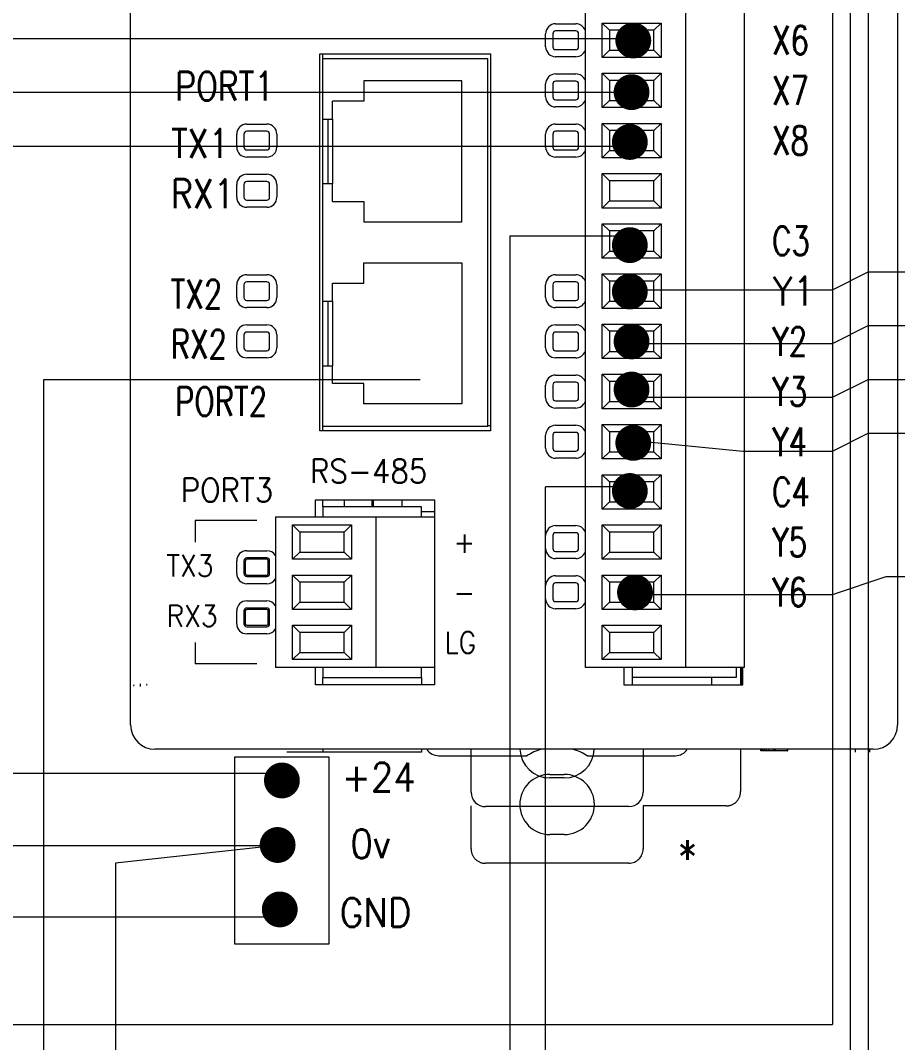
# Model space of a CAD drawing. Header units: inches. Extents: x 0 to 9.7, y 0 to 7.5.
# Drawn here: x 6.117 to 7.341, y 3.75 to 5.176 of the extents above; entities that cross this region are included whole.
import ezdxf
from ezdxf.enums import TextEntityAlignment as Align

# ---------------------------------------------------------------- set-up
doc = ezdxf.new("R2010")
doc.units = ezdxf.units.IN
doc.linetypes.add('PHANTOM', pattern=[12.7, 6.35, -1.27, 1.27, -1.27, 1.27, -1.27])
doc.layers.get('0').update_dxf_attribs({"lineweight": 0})
doc.layers.add('DIMENSIONS', color=140, linetype='Continuous')
doc.styles.add('MX_NOTE_STANDARD', font='txt.shx', dxfattribs={"bigfont": 'extfont.shx'})
doc.styles.get("Standard").update_dxf_attribs({"font": 'STANDARD'})

msp = doc.modelspace()

# ---------------------------------------------------------------- linework, layer by layer
at = {"lineweight": 18}
for p, q in [((6.271, 4.193), (6.271, 5.825)), ((7.341, 5.825), (7.341, 4.193)), ((6.905, 5.673), (6.905, 4.273)), ((7.045, 5.673), (7.045, 4.273)), ((7.127, 5.673), (7.127, 4.273)), ((7.25, 5.55), (7.25, 3.775)), ((7.275, 5.475), (7.275, 3.5)), ((7.3, 5.4), (7.3, 3.275)), ((6.864, 5.171), (6.892, 5.171)), ((6.929, 5.124), (6.929, 5.172)), ((6.929, 5.172), (6.939, 5.162)), ((6.929, 5.172), (7.011, 5.172)), ((6.939, 5.162), (6.939, 5.134)), ((7.001, 5.162), (6.939, 5.162)), ((7.011, 5.172), (7.001, 5.162)), ((7.001, 5.134), (7.001, 5.162)), ((7.011, 5.172), (7.011, 5.124)), ((6.95, 5.15), (6.025, 5.15)), ((6.85, 5.139), (6.85, 5.157)), ((6.86, 5.157), (6.86, 5.139)), ((6.892, 5.161), (6.864, 5.161)), ((6.896, 5.139), (6.896, 5.157)), ((6.864, 5.135), (6.892, 5.135)), ((6.939, 5.134), (6.929, 5.124)), ((6.939, 5.134), (7.001, 5.134)), ((7.001, 5.134), (7.011, 5.124)), ((6.535, 4.603), (6.535, 5.129)), ((6.535, 5.129), (6.773, 5.129)), ((6.539, 5.1226), (6.539, 5.129)), ((6.539, 5.1226), (6.769, 5.1226)), ((6.539, 5.038), (6.539, 5.1226)), ((6.769, 5.1226), (6.769, 4.6094)), ((6.773, 5.129), (6.773, 4.603)), ((6.892, 5.125), (6.864, 5.125)), ((7.011, 5.124), (6.929, 5.124)), ((6.733, 5.0913), (6.5966, 5.0913)), ((6.5966, 5.0913), (6.5966, 5.063)), ((6.733, 4.8947), (6.733, 5.0913)), ((6.864, 5.101), (6.892, 5.101)), ((6.892, 5.091), (6.864, 5.091)), ((6.929, 5.054), (6.929, 5.102)), ((6.929, 5.102), (6.939, 5.092)), ((6.929, 5.102), (7.011, 5.102)), ((6.939, 5.092), (6.939, 5.064)), ((7.001, 5.092), (6.939, 5.092)), ((7.011, 5.102), (7.001, 5.092)), ((7.001, 5.064), (7.001, 5.092)), ((7.011, 5.102), (7.011, 5.054)), ((6.85, 5.069), (6.85, 5.087)), ((6.86, 5.087), (6.86, 5.069)), ((6.896, 5.069), (6.896, 5.087)), ((6.95, 5.075), (6.025, 5.075)), ((6.5966, 5.063), (6.5526, 5.063)), ((6.5526, 5.038), (6.5526, 5.063)), ((6.864, 5.065), (6.892, 5.065)), ((6.939, 5.064), (6.929, 5.054)), ((6.939, 5.064), (7.001, 5.064)), ((7.001, 5.064), (7.011, 5.054)), ((6.892, 5.055), (6.864, 5.055)), ((7.011, 5.054), (6.929, 5.054)), ((6.539, 4.948), (6.539, 5.038)), ((6.539, 5.038), (6.5526, 5.038)), ((6.5466, 4.948), (6.5466, 5.038)), ((6.5526, 5.038), (6.5526, 4.948)), ((6.433, 5.031), (6.461, 5.031)), ((6.461, 5.021), (6.433, 5.021)), ((6.864, 5.031), (6.892, 5.031)), ((6.892, 5.021), (6.864, 5.021)), ((6.929, 5.032), (7.011, 5.032)), ((6.939, 5.022), (6.929, 5.032)), ((6.929, 4.984), (6.929, 5.032)), ((7.001, 5.022), (6.939, 5.022)), ((6.939, 5.022), (6.939, 4.994)), ((7.011, 5.032), (7.001, 5.022)), ((7.001, 4.994), (7.001, 5.022)), ((7.011, 5.032), (7.011, 4.984)), ((6.419, 4.999), (6.419, 5.017)), ((6.429, 5.017), (6.429, 4.999)), ((6.465, 4.999), (6.465, 5.017)), ((6.475, 5.017), (6.475, 4.999)), ((6.85, 4.999), (6.85, 5.017)), ((6.86, 5.017), (6.86, 4.999)), ((6.896, 4.999), (6.896, 5.017)), ((6.95, 5), (6.025, 5)), ((6.433, 4.995), (6.461, 4.995)), ((6.864, 4.995), (6.892, 4.995)), ((6.939, 4.994), (6.929, 4.984)), ((6.939, 4.994), (7.001, 4.994)), ((7.011, 4.984), (7.001, 4.994)), ((6.461, 4.985), (6.433, 4.985)), ((6.892, 4.985), (6.864, 4.985)), ((7.011, 4.984), (6.929, 4.984)), ((6.929, 4.914), (6.929, 4.962)), ((6.929, 4.962), (6.939, 4.952)), ((6.929, 4.962), (7.011, 4.962)), ((7.011, 4.962), (7.001, 4.952)), ((7.011, 4.962), (7.011, 4.914)), ((6.433, 4.961), (6.461, 4.961)), ((6.461, 4.951), (6.433, 4.951)), ((6.539, 4.948), (6.5526, 4.948)), ((6.539, 4.784), (6.539, 4.948)), ((6.5526, 4.923), (6.5526, 4.948)), ((6.939, 4.952), (6.939, 4.924)), ((7.001, 4.952), (6.939, 4.952)), ((7.001, 4.924), (7.001, 4.952)), ((6.419, 4.929), (6.419, 4.947)), ((6.429, 4.947), (6.429, 4.929)), ((6.465, 4.929), (6.465, 4.947)), ((6.475, 4.947), (6.475, 4.929)), ((6.433, 4.925), (6.461, 4.925)), ((6.5526, 4.923), (6.5966, 4.923)), ((6.5966, 4.923), (6.5966, 4.8947)), ((6.939, 4.924), (6.929, 4.914)), ((6.939, 4.924), (7.001, 4.924)), ((7.001, 4.924), (7.011, 4.914)), ((6.461, 4.915), (6.433, 4.915)), ((7.011, 4.914), (6.929, 4.914)), ((6.5966, 4.8947), (6.733, 4.8947)), ((6.929, 4.844), (6.929, 4.892)), ((6.929, 4.892), (6.939, 4.882)), ((6.929, 4.892), (7.011, 4.892)), ((7.001, 4.882), (7.011, 4.892)), ((7.011, 4.892), (7.011, 4.844)), ((6.939, 4.882), (6.939, 4.854)), ((7.001, 4.882), (6.939, 4.882)), ((7.001, 4.854), (7.001, 4.882)), ((6.8, 4.875), (6.8, 2.175)), ((6.8, 4.875), (6.95, 4.875)), ((6.929, 4.844), (6.939, 4.854)), ((6.939, 4.854), (7.001, 4.854)), ((7.001, 4.854), (7.011, 4.844)), ((6.5966, 4.8373), (6.733, 4.8373)), ((6.5966, 4.809), (6.5966, 4.8373)), ((6.733, 4.8373), (6.733, 4.6407)), ((7.011, 4.844), (6.929, 4.844)), ((6.433, 4.821), (6.461, 4.821)), ((6.864, 4.821), (6.892, 4.821)), ((6.929, 4.774), (6.929, 4.822)), ((6.929, 4.822), (6.939, 4.812)), ((6.929, 4.822), (7.011, 4.822)), ((7.011, 4.822), (7.001, 4.812)), ((7.011, 4.822), (7.011, 4.774)), ((7.25, 4.8), (7.3, 4.825)), ((7.3, 4.825), (8, 4.825)), ((6.419, 4.789), (6.419, 4.807)), ((6.429, 4.807), (6.429, 4.789)), ((6.461, 4.811), (6.433, 4.811)), ((6.465, 4.789), (6.465, 4.807)), ((6.475, 4.807), (6.475, 4.789)), ((6.5526, 4.809), (6.5966, 4.809)), ((6.5526, 4.784), (6.5526, 4.809)), ((6.85, 4.789), (6.85, 4.807)), ((6.86, 4.807), (6.86, 4.789)), ((6.892, 4.811), (6.864, 4.811)), ((6.896, 4.789), (6.896, 4.807)), ((6.939, 4.812), (6.939, 4.784)), ((7.001, 4.812), (6.939, 4.812)), ((7.001, 4.784), (7.001, 4.812)), ((6.975, 4.8), (7.25, 4.8)), ((6.433, 4.785), (6.461, 4.785)), ((6.539, 4.694), (6.539, 4.784)), ((6.539, 4.784), (6.5526, 4.784)), ((6.5466, 4.694), (6.5466, 4.784)), ((6.5526, 4.784), (6.5526, 4.694)), ((6.864, 4.785), (6.892, 4.785)), ((6.939, 4.784), (6.929, 4.774)), ((6.939, 4.784), (7.001, 4.784)), ((7.001, 4.784), (7.011, 4.774)), ((6.461, 4.775), (6.433, 4.775)), ((6.892, 4.775), (6.864, 4.775)), ((7.011, 4.774), (6.929, 4.774)), ((6.433, 4.751), (6.461, 4.751)), ((6.864, 4.751), (6.892, 4.751)), ((6.929, 4.704), (6.929, 4.752)), ((6.929, 4.752), (6.939, 4.742)), ((6.929, 4.752), (7.011, 4.752)), ((7.011, 4.752), (7.001, 4.742)), ((7.011, 4.752), (7.011, 4.704)), ((7.25, 4.725), (7.3, 4.75)), ((7.3, 4.75), (8, 4.75)), ((6.419, 4.719), (6.419, 4.737)), ((6.429, 4.737), (6.429, 4.719)), ((6.461, 4.741), (6.433, 4.741)), ((6.465, 4.719), (6.465, 4.737)), ((6.475, 4.737), (6.475, 4.719)), ((6.85, 4.719), (6.85, 4.737)), ((6.86, 4.737), (6.86, 4.719)), ((6.892, 4.741), (6.864, 4.741)), ((6.896, 4.719), (6.896, 4.737)), ((6.939, 4.742), (6.939, 4.714)), ((7.001, 4.742), (6.939, 4.742)), ((7.001, 4.714), (7.001, 4.742)), ((6.975, 4.725), (7.25, 4.725)), ((6.433, 4.715), (6.461, 4.715)), ((6.461, 4.705), (6.433, 4.705)), ((6.864, 4.715), (6.892, 4.715)), ((6.892, 4.705), (6.864, 4.705)), ((6.939, 4.714), (6.929, 4.704)), ((6.939, 4.714), (7.001, 4.714)), ((7.001, 4.714), (7.011, 4.704)), ((6.539, 4.694), (6.5526, 4.694)), ((6.539, 4.6094), (6.539, 4.694)), ((6.5526, 4.669), (6.5526, 4.694)), ((7.011, 4.704), (6.929, 4.704)), ((6.864, 4.681), (6.892, 4.681)), ((6.929, 4.634), (6.929, 4.682)), ((6.929, 4.682), (6.939, 4.672)), ((6.929, 4.682), (7.011, 4.682)), ((7.011, 4.682), (7.001, 4.672)), ((7.011, 4.682), (7.011, 4.634)), ((6.15, 2.725), (6.15, 4.675)), ((6.15, 4.675), (6.675, 4.675)), ((6.5966, 4.669), (6.5526, 4.669)), ((6.5966, 4.6407), (6.5966, 4.669)), ((6.85, 4.649), (6.85, 4.667)), ((6.86, 4.667), (6.86, 4.649)), ((6.892, 4.671), (6.864, 4.671)), ((6.896, 4.649), (6.896, 4.667)), ((6.939, 4.672), (6.939, 4.644)), ((7.001, 4.672), (6.939, 4.672)), ((7.001, 4.644), (7.001, 4.672)), ((7.25, 4.65), (7.3, 4.675)), ((7.3, 4.675), (8, 4.675)), ((6.975, 4.65), (7.25, 4.65)), ((6.733, 4.6407), (6.5966, 4.6407)), ((6.864, 4.645), (6.892, 4.645)), ((6.892, 4.635), (6.864, 4.635)), ((6.939, 4.644), (6.929, 4.634)), ((7.011, 4.634), (6.929, 4.634)), ((6.939, 4.644), (7.001, 4.644)), ((7.001, 4.644), (7.011, 4.634)), ((6.539, 4.603), (6.539, 4.6094)), ((6.769, 4.6094), (6.539, 4.6094)), ((6.773, 4.61), (6.769, 4.61)), ((6.864, 4.611), (6.892, 4.611)), ((6.929, 4.564), (6.929, 4.612)), ((6.929, 4.612), (6.939, 4.602)), ((6.929, 4.612), (7.011, 4.612)), ((7.011, 4.612), (7.001, 4.602)), ((7.011, 4.612), (7.011, 4.564)), ((6.773, 4.603), (6.535, 4.603)), ((6.85, 4.579), (6.85, 4.597)), ((6.86, 4.597), (6.86, 4.579)), ((6.892, 4.601), (6.864, 4.601)), ((6.896, 4.579), (6.896, 4.597)), ((6.939, 4.602), (6.939, 4.574)), ((7.001, 4.602), (6.939, 4.602)), ((7.001, 4.574), (7.001, 4.602)), ((7.25, 4.575), (7.3, 4.6)), ((7.3, 4.6), (8, 4.6)), ((6.9738, 4.5895), (7.125, 4.575)), ((6.864, 4.575), (6.892, 4.575)), ((6.892, 4.565), (6.864, 4.565)), ((6.939, 4.574), (6.929, 4.564)), ((7.011, 4.564), (6.929, 4.564)), ((6.939, 4.574), (7.001, 4.574)), ((7.001, 4.574), (7.011, 4.564)), ((7.125, 4.575), (7.25, 4.575)), ((6.939, 4.532), (6.929, 4.542)), ((6.929, 4.542), (7.011, 4.542)), ((6.929, 4.494), (6.929, 4.542)), ((7.001, 4.532), (7.011, 4.542)), ((7.011, 4.542), (7.011, 4.494)), ((6.95, 4.525), (6.85, 4.525)), ((6.85, 2.1), (6.85, 4.525)), ((7.001, 4.532), (6.939, 4.532)), ((6.939, 4.532), (6.939, 4.504)), ((7.001, 4.504), (7.001, 4.532)), ((6.529, 4.483), (6.529, 4.507)), ((6.529, 4.507), (6.695, 4.507)), ((6.539, 4.497), (6.539, 4.507)), ((6.569, 4.507), (6.569, 4.497)), ((6.608, 4.497), (6.608, 4.507)), ((6.61, 4.497), (6.61, 4.507)), ((6.65, 4.497), (6.65, 4.507)), ((6.695, 4.507), (6.695, 4.483)), ((6.539, 4.497), (6.539, 4.483)), ((6.677, 4.497), (6.539, 4.497)), ((6.677, 4.483), (6.677, 4.497)), ((6.929, 4.494), (6.939, 4.504)), ((7.011, 4.494), (6.929, 4.494)), ((6.939, 4.504), (7.001, 4.504)), ((7.011, 4.494), (7.001, 4.504)), ((6.447, 4.478), (6.361, 4.478)), ((6.361, 4.478), (6.361, 4.448)), ((6.473, 4.483), (6.613, 4.483)), ((6.473, 4.483), (6.473, 4.273)), ((6.613, 4.483), (6.695, 4.483)), ((6.613, 4.483), (6.613, 4.273)), ((6.695, 4.49), (6.677, 4.49)), ((6.695, 4.483), (6.695, 4.273)), ((6.507, 4.462), (6.497, 4.472)), ((6.497, 4.424), (6.497, 4.472)), ((6.497, 4.472), (6.579, 4.472)), ((6.569, 4.462), (6.579, 4.472)), ((6.579, 4.472), (6.579, 4.424)), ((6.864, 4.471), (6.892, 4.471)), ((6.929, 4.472), (7.011, 4.472)), ((6.929, 4.472), (6.939, 4.462)), ((6.929, 4.424), (6.929, 4.472)), ((7.011, 4.472), (7.001, 4.462)), ((7.011, 4.472), (7.011, 4.424)), ((6.507, 4.462), (6.507, 4.434)), ((6.569, 4.462), (6.507, 4.462)), ((6.569, 4.434), (6.569, 4.462)), ((6.85, 4.439), (6.85, 4.457)), ((6.86, 4.457), (6.86, 4.439)), ((6.892, 4.461), (6.864, 4.461)), ((6.896, 4.439), (6.896, 4.457)), ((7.001, 4.462), (6.939, 4.462)), ((6.939, 4.462), (6.939, 4.434)), ((7.001, 4.434), (7.001, 4.462)), ((6.433, 4.436), (6.461, 4.436)), ((6.497, 4.424), (6.507, 4.434)), ((6.507, 4.434), (6.569, 4.434)), ((6.579, 4.424), (6.569, 4.434)), ((6.864, 4.435), (6.892, 4.435)), ((6.939, 4.434), (6.929, 4.424)), ((6.939, 4.434), (7.001, 4.434)), ((7.001, 4.434), (7.011, 4.424)), ((6.419, 4.404), (6.419, 4.422)), ((6.429, 4.422), (6.429, 4.404)), ((6.431, 4.422), (6.431, 4.404)), ((6.461, 4.426), (6.433, 4.426)), ((6.461, 4.424), (6.433, 4.424)), ((6.463, 4.404), (6.463, 4.422)), ((6.465, 4.404), (6.465, 4.422)), ((6.579, 4.424), (6.497, 4.424)), ((6.892, 4.425), (6.864, 4.425)), ((7.011, 4.424), (6.929, 4.424)), ((6.433, 4.402), (6.461, 4.402)), ((6.433, 4.4), (6.461, 4.4)), ((6.507, 4.392), (6.497, 4.402)), ((6.497, 4.354), (6.497, 4.402)), ((6.497, 4.402), (6.579, 4.402)), ((6.569, 4.392), (6.507, 4.392)), ((6.507, 4.392), (6.507, 4.364)), ((6.569, 4.392), (6.579, 4.402)), ((6.569, 4.364), (6.569, 4.392)), ((6.579, 4.402), (6.579, 4.354)), ((6.864, 4.401), (6.892, 4.401)), ((6.929, 4.354), (6.929, 4.402)), ((6.929, 4.402), (6.939, 4.392)), ((6.929, 4.402), (7.011, 4.402)), ((6.939, 4.392), (6.939, 4.364)), ((7.001, 4.392), (6.939, 4.392)), ((7.011, 4.402), (7.001, 4.392)), ((7.001, 4.364), (7.001, 4.392)), ((7.011, 4.402), (7.011, 4.354)), ((7.25, 4.375), (7.325, 4.4)), ((7.325, 4.4), (8.5, 4.4)), ((6.461, 4.39), (6.433, 4.39)), ((6.85, 4.369), (6.85, 4.387)), ((6.86, 4.387), (6.86, 4.369)), ((6.892, 4.391), (6.864, 4.391)), ((6.896, 4.369), (6.896, 4.387)), ((6.433, 4.366), (6.461, 4.366)), ((6.497, 4.354), (6.507, 4.364)), ((6.507, 4.364), (6.569, 4.364)), ((6.579, 4.354), (6.569, 4.364)), ((6.864, 4.365), (6.892, 4.365)), ((6.939, 4.364), (6.929, 4.354)), ((6.939, 4.364), (7.001, 4.364)), ((6.975, 4.375), (7.25, 4.375)), ((7.001, 4.364), (7.011, 4.354)), ((6.419, 4.334), (6.419, 4.352)), ((6.429, 4.352), (6.429, 4.334)), ((6.431, 4.352), (6.431, 4.334)), ((6.461, 4.356), (6.433, 4.356)), ((6.461, 4.354), (6.433, 4.354)), ((6.463, 4.334), (6.463, 4.352)), ((6.465, 4.334), (6.465, 4.352)), ((6.579, 4.354), (6.497, 4.354)), ((6.892, 4.355), (6.864, 4.355)), ((7.011, 4.354), (6.929, 4.354)), ((6.433, 4.332), (6.461, 4.332)), ((6.433, 4.33), (6.461, 4.33)), ((6.461, 4.32), (6.433, 4.32)), ((6.507, 4.322), (6.497, 4.332)), ((6.497, 4.284), (6.497, 4.332)), ((6.497, 4.332), (6.579, 4.332)), ((6.569, 4.322), (6.507, 4.322)), ((6.507, 4.322), (6.507, 4.294)), ((6.569, 4.322), (6.579, 4.332)), ((6.569, 4.294), (6.569, 4.322)), ((6.579, 4.332), (6.579, 4.284)), ((6.929, 4.332), (7.011, 4.332)), ((6.929, 4.332), (6.939, 4.322)), ((6.929, 4.284), (6.929, 4.332)), ((7.001, 4.322), (6.939, 4.322)), ((6.939, 4.322), (6.939, 4.294)), ((7.011, 4.332), (7.001, 4.322)), ((7.001, 4.294), (7.001, 4.322)), ((7.011, 4.332), (7.011, 4.284)), ((6.361, 4.308), (6.361, 4.278)), ((6.497, 4.284), (6.507, 4.294)), ((6.507, 4.294), (6.569, 4.294)), ((6.579, 4.284), (6.569, 4.294)), ((6.939, 4.294), (6.929, 4.284)), ((6.939, 4.294), (7.001, 4.294)), ((7.001, 4.294), (7.011, 4.284)), ((6.447, 4.278), (6.361, 4.278)), ((6.579, 4.284), (6.497, 4.284)), ((7.011, 4.284), (6.929, 4.284)), ((6.613, 4.273), (6.473, 4.273)), ((6.529, 4.249), (6.529, 4.273)), ((6.539, 4.273), (6.539, 4.259)), ((6.695, 4.273), (6.613, 4.273)), ((6.677, 4.259), (6.677, 4.273)), ((6.695, 4.273), (6.695, 4.249)), ((7.045, 4.273), (6.905, 4.273)), ((6.959, 4.273), (6.959, 4.249)), ((6.971, 4.259), (6.971, 4.273)), ((7.127, 4.273), (7.045, 4.273)), ((7.116, 4.273), (7.116, 4.259)), ((7.122, 4.273), (7.122, 4.249)), ((7.124, 4.249), (7.124, 4.273)), ((7.125, 4.249), (7.125, 4.273)), ((6.2848, 4.2465), (6.2848, 4.2501)), ((6.695, 4.249), (6.529, 4.249)), ((6.539, 4.259), (6.677, 4.259)), ((6.539, 4.249), (6.539, 4.259)), ((6.677, 4.259), (6.677, 4.249)), ((6.959, 4.249), (7.125, 4.249)), ((6.971, 4.249), (6.971, 4.259)), ((7.116, 4.259), (6.971, 4.259)), ((7.082, 4.249), (7.082, 4.259)), ((7.341, 4.1962), (7.341, 4.1958)), ((7.341, 4.1958), (7.341, 4.193)), ((7.307, 4.159), (6.305, 4.159)), ((6.539, 4.155), (6.489, 4.155)), ((6.539, 4.159), (6.539, 4.155)), ((6.677, 4.155), (6.539, 4.155)), ((6.677, 4.159), (6.677, 4.155)), ((6.7011, 4.15), (6.8239, 4.15)), ((6.746, 4.099), (6.746, 4.159)), ((6.9081, 4.15), (7.0311, 4.15)), ((6.986, 4.159), (6.986, 4.099)), ((7.1504, 4.157), (7.1504, 4.159)), ((7.1513, 4.157), (7.1504, 4.157)), ((7.1513, 4.157), (7.1513, 4.159)), ((7.1531, 4.157), (7.1513, 4.157)), ((7.1531, 4.157), (7.1531, 4.159)), ((7.1554, 4.157), (7.1531, 4.157)), ((7.1554, 4.157), (7.1554, 4.159)), ((7.1581, 4.157), (7.1554, 4.157)), ((7.1581, 4.157), (7.1581, 4.159)), ((7.1619, 4.157), (7.1581, 4.157)), ((7.1619, 4.157), (7.1619, 4.159)), ((7.1875, 4.157), (7.1619, 4.157)), ((7.167, 4.159), (7.171, 4.159)), ((7.1875, 4.157), (7.1875, 4.159)), ((7.1875, 4.157), (7.1878, 4.157)), ((7.1878, 4.157), (7.1878, 4.159)), ((7.1878, 4.157), (7.1879, 4.157)), ((7.1879, 4.157), (7.1879, 4.159)), ((7.282, 4.159), (7.282, 4.155)), ((7.302, 4.159), (7.302, 4.155)), ((6.475, 4.125), (5.6, 4.125)), ((6.876, 4.119), (6.856, 4.119)), ((6.9661, 4.079), (6.7661, 4.079)), ((5.8, 4.025), (6.475, 4.025)), ((6.475, 4.025), (6.25, 4)), ((6.25, 4), (6.25, 2.775)), ((6.475, 3.925), (6.025, 3.925)), ((4.675, 3.775), (7.25, 3.775))]:
    msp.add_line(p, q, dxfattribs=at)
at = {"linetype": 'PHANTOM', "lineweight": 18, "ltscale": 0.2}
for p, q in [((7.122, 4.159), (7.122, 4.1)), ((6.856, 4.124), (6.876, 4.124)), ((6.746, 4.02), (6.746, 4.08)), ((6.986, 4.08), (6.986, 4.02)), ((7.102, 4.08), (6.986, 4.08)), ((6.876, 4.04), (6.856, 4.04)), ((6.9661, 4), (6.7661, 4))]:
    msp.add_line(p, q, dxfattribs=at)
at = {"lineweight": 18, "const_width": 0.025}
for points in [[(6.9598, 5.1476, 1), (6.9848, 5.1476, 1)], [(6.9574, 5.0756, 1), (6.9824, 5.0756, 1)], [(6.955, 5.0061, 1), (6.98, 5.0061, 1)], [(6.955, 4.8622, 1), (6.98, 4.8622, 1)], [(6.955, 4.7975, 1), (6.98, 4.7975, 1)], [(6.9574, 4.7279, 1), (6.9824, 4.7279, 1)], [(6.9574, 4.6608, 1), (6.9824, 4.6608, 1)], [(6.9598, 4.5864, 1), (6.9848, 4.5864, 1)], [(6.955, 4.5193, 1), (6.98, 4.5193, 1)], [(6.9622, 4.3778, 1), (6.9872, 4.3778, 1)], [(6.4696, 4.1155, 1), (6.4946, 4.1155, 1)], [(6.4636, 4.0255, 1), (6.4886, 4.0255, 1)], [(6.4666, 3.9356, 1), (6.4916, 3.9356, 1)]]:
    msp.add_lwpolyline(points, format="xyb", close=True, dxfattribs=at)
at = {"lineweight": 18}
msp.add_lwpolyline([(6.4159, 4.1481), (6.4159, 3.8874), (6.5478, 3.8874), (6.5478, 4.1481)], close=True, dxfattribs=at)
for centre, radius, start, end in [((6.864, 5.157), 0.014, 90, 180), ((6.892, 5.157), 0.014, 21.7868, 90), ((6.864, 5.157), 0.004, 90, 180), ((6.892, 5.157), 0.004, 0, 90), ((6.864, 5.139), 0.014, 180, 270), ((6.864, 5.139), 0.004, 180, 270), ((6.892, 5.139), 0.004, 270, 0), ((6.892, 5.139), 0.014, 270, 338.2132), ((6.864, 5.087), 0.014, 90, 180), ((6.864, 5.087), 0.004, 90, 180), ((6.892, 5.087), 0.014, 21.7868, 90), ((6.892, 5.087), 0.004, 0, 90), ((6.864, 5.069), 0.014, 180, 270), ((6.864, 5.069), 0.004, 180, 270), ((6.892, 5.069), 0.004, 270, 0), ((6.892, 5.069), 0.014, 270, 338.2132), ((6.433, 5.017), 0.014, 90, 180), ((6.433, 5.017), 0.004, 90, 180), ((6.461, 5.017), 0.014, 0, 90), ((6.461, 5.017), 0.004, 0, 90), ((6.864, 5.017), 0.014, 90, 180), ((6.864, 5.017), 0.004, 90, 180), ((6.892, 5.017), 0.014, 21.7868, 90), ((6.892, 5.017), 0.004, 0, 90), ((6.433, 4.999), 0.014, 180, 270), ((6.433, 4.999), 0.004, 180, 270), ((6.461, 4.999), 0.014, 270, 0), ((6.461, 4.999), 0.004, 270, 0), ((6.864, 4.999), 0.014, 180, 270), ((6.864, 4.999), 0.004, 180, 270), ((6.892, 4.999), 0.004, 270, 0), ((6.892, 4.999), 0.014, 270, 338.2132), ((6.433, 4.947), 0.014, 90, 180), ((6.433, 4.947), 0.004, 90, 180), ((6.461, 4.947), 0.014, 0, 90), ((6.461, 4.947), 0.004, 0, 90), ((6.433, 4.929), 0.014, 180, 270), ((6.433, 4.929), 0.004, 180, 270), ((6.461, 4.929), 0.014, 270, 0), ((6.461, 4.929), 0.004, 270, 0), ((6.433, 4.807), 0.014, 90, 180), ((6.461, 4.807), 0.014, 0, 90), ((6.864, 4.807), 0.014, 90, 180), ((6.892, 4.807), 0.014, 21.7868, 90), ((6.433, 4.807), 0.004, 90, 180), ((6.461, 4.807), 0.004, 0, 90), ((6.864, 4.807), 0.004, 90, 180), ((6.892, 4.807), 0.004, 0, 90), ((6.433, 4.789), 0.014, 180, 270), ((6.433, 4.789), 0.004, 180, 270), ((6.461, 4.789), 0.004, 270, 0), ((6.461, 4.789), 0.014, 270, 0), ((6.864, 4.789), 0.014, 180, 270), ((6.864, 4.789), 0.004, 180, 270), ((6.892, 4.789), 0.004, 270, 0), ((6.892, 4.789), 0.014, 270, 338.2132), ((6.433, 4.737), 0.014, 90, 180), ((6.461, 4.737), 0.014, 0, 90), ((6.864, 4.737), 0.014, 90, 180), ((6.892, 4.737), 0.014, 21.7868, 90), ((6.433, 4.737), 0.004, 90, 180), ((6.461, 4.737), 0.004, 0, 90), ((6.864, 4.737), 0.004, 90, 180), ((6.892, 4.737), 0.004, 0, 90), ((6.433, 4.719), 0.014, 180, 270), ((6.433, 4.719), 0.004, 180, 270), ((6.461, 4.719), 0.004, 270, 0), ((6.461, 4.719), 0.014, 270, 0), ((6.864, 4.719), 0.014, 180, 270), ((6.864, 4.719), 0.004, 180, 270), ((6.892, 4.719), 0.004, 270, 0), ((6.892, 4.719), 0.014, 270, 338.2132), ((6.864, 4.667), 0.014, 90, 180), ((6.892, 4.667), 0.014, 21.7868, 90), ((6.864, 4.667), 0.004, 90, 180), ((6.892, 4.667), 0.004, 0, 90), ((6.864, 4.649), 0.014, 180, 270), ((6.864, 4.649), 0.004, 180, 270), ((6.892, 4.649), 0.004, 270, 0), ((6.892, 4.649), 0.014, 270, 338.2132), ((6.864, 4.597), 0.014, 90, 180), ((6.892, 4.597), 0.014, 21.7868, 90), ((6.864, 4.597), 0.004, 90, 180), ((6.892, 4.597), 0.004, 0, 90), ((6.864, 4.579), 0.014, 180, 270), ((6.864, 4.579), 0.004, 180, 270), ((6.892, 4.579), 0.004, 270, 0), ((6.892, 4.579), 0.014, 270, 338.2132), ((6.864, 4.457), 0.014, 90, 180), ((6.892, 4.457), 0.014, 21.7868, 90), ((6.864, 4.457), 0.004, 90, 180), ((6.892, 4.457), 0.004, 0, 90), ((6.433, 4.422), 0.014, 90, 180), ((6.461, 4.422), 0.014, 31.0027, 90), ((6.864, 4.439), 0.014, 180, 270), ((6.864, 4.439), 0.004, 180, 270), ((6.892, 4.439), 0.004, 270, 0), ((6.433, 4.422), 0.004, 90, 180), ((6.433, 4.422), 0.002, 90, 180), ((6.461, 4.422), 0.004, 0, 90), ((6.461, 4.422), 0.002, 0, 90), ((6.892, 4.439), 0.014, 270, 338.2132), ((6.433, 4.404), 0.014, 180, 270), ((6.433, 4.404), 0.004, 180, 270), ((6.433, 4.404), 0.002, 180, 270), ((6.461, 4.404), 0.002, 270, 0), ((6.461, 4.404), 0.004, 270, 0), ((6.461, 4.404), 0.014, 270, 328.9973), ((6.864, 4.387), 0.014, 90, 180), ((6.892, 4.387), 0.014, 21.7868, 90), ((6.864, 4.387), 0.004, 90, 180), ((6.892, 4.387), 0.004, 0, 90), ((6.433, 4.352), 0.014, 90, 180), ((6.461, 4.352), 0.014, 31.0027, 90), ((6.864, 4.369), 0.014, 180, 270), ((6.864, 4.369), 0.004, 180, 270), ((6.892, 4.369), 0.004, 270, 0), ((6.892, 4.369), 0.014, 270, 338.2132), ((6.433, 4.352), 0.004, 90, 180), ((6.433, 4.352), 0.002, 90, 180), ((6.461, 4.352), 0.004, 0, 90), ((6.461, 4.352), 0.002, 0, 90), ((6.433, 4.334), 0.014, 180, 270), ((6.433, 4.334), 0.004, 180, 270), ((6.433, 4.334), 0.002, 180, 270), ((6.461, 4.334), 0.002, 270, 0), ((6.461, 4.334), 0.004, 270, 0), ((6.461, 4.334), 0.014, 270, 328.9973), ((6.305, 4.193), 0.034, 180, 270), ((7.307, 4.193), 0.034, 270, 0), ((6.701, 4.17), 0.02, 213.3654, 270.3877), ((6.856, 4.161), 0.042, 182.7296, 270), ((6.866, 4.082), 0.08, 105.7406, 121.7885), ((6.876, 4.161), 0.042, 270, 357.2704), ((6.866, 4.082), 0.08, 58.2114, 74.2594), ((7.031, 4.17), 0.02, 270.3877, 326.6346), ((6.766, 4.099), 0.02, 180, 270.4187), ((6.966, 4.099), 0.02, 270.4187, 0)]:
    msp.add_arc(centre, radius, start, end, dxfattribs=at)
at = {"linetype": 'PHANTOM', "lineweight": 18, "ltscale": 0.2}
for centre, radius, start, end in [((6.856, 4.082), 0.042, 90, 270), ((6.876, 4.082), 0.042, 270, 90), ((7.102, 4.1), 0.02, 270, 0.0017), ((6.766, 4.02), 0.02, 180, 270.4187), ((6.966, 4.02), 0.02, 270.4187, 0)]:
    msp.add_arc(centre, radius, start, end, dxfattribs=at)

# ---------------------------------------------------------------- texts
at = {"lineweight": 18, "style": 'MX_NOTE_STANDARD'}
for s, width, p in [('X6', 0.75, (7.166, 5.148)), ('PORT1', 0.803571, (6.3334, 5.084)), ('X7', 0.75, (7.166, 5.078)), ('TX1', 0.84375, (6.3276, 5.004)), ('X8', 0.75, (7.166, 5.008)), ('RX1', 0.84375, (6.3276, 4.934)), ('C3', 0.75, (7.166, 4.868)), ('TX2', 0.75, (6.327, 4.794)), ('Y1', 0.9, (7.167, 4.798)), ('Y2', 0.75, (7.166, 4.728)), ('RX2', 0.75, (6.327, 4.724)), ('Y3', 0.75, (7.166, 4.658)), ('PORT2', 0.75, (6.333, 4.644)), ('Y4', 0.75, (7.166, 4.588)), ('C4', 0.75, (7.166, 4.518)), ('Y5', 0.75, (7.166, 4.448)), ('Y6', 0.75, (7.166, 4.378))]:
    msp.add_text(s, height=0.04, dxfattribs=dict(at, width=width)).set_placement(p, align=Align.MIDDLE_LEFT)
at = {"lineweight": 18}
for s, height, p in [('RS-485', 0.033, (6.5213, 4.547)), ('PORT3', 0.033, (6.341, 4.5206)), ('+', 0.03, (6.7214, 4.448)), ('TX3', 0.03, (6.321, 4.415)), ('-', 0.03, (6.7214, 4.378)), ('RX3', 0.03, (6.321, 4.345)), ('LG', 0.03, (6.7087, 4.308))]:
    msp.add_text(s, height=height, dxfattribs=at).set_placement(p, align=Align.MIDDLE_LEFT)
for s, height, p in [('4', 0.001, (6.275, 4.2478)), ('5', 0.001, (6.2932, 4.2482)), ('+24', 0.04, (6.5657, 4.1002)), ('0v', 0.04, (6.5777, 4.0073)), ('GND', 0.04, (6.5628, 3.9113))]:
    msp.add_text(s, height=height, dxfattribs=at).set_placement(p)
at = {"layer": 'DIMENSIONS', "lineweight": 18}
msp.add_text('*', height=0.048, dxfattribs=at).set_placement((7.0331, 3.9844))

doc.saveas('drawing.dxf')
